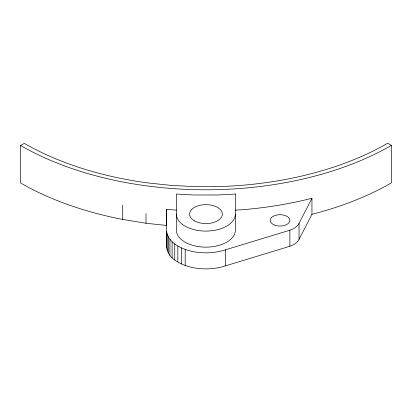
<?xml version="1.0" encoding="UTF-8"?>
<svg xmlns="http://www.w3.org/2000/svg" width="412" height="412" viewBox="0 0 412 412"><rect width="100%" height="100%" fill="white"/><g stroke="black" fill="none" stroke-linecap="round" stroke-linejoin="round"><path stroke-width="0.62" d="M311.941 198.26L311.941 214.317L299.04 239.372A19.663 11.356 0 0 1 289.873 246.268L225.549 265.838A39.331 22.706 0 0 1 186.219 265.838C181.069 264.077 176.094 261.553 172.098 257.799C164.306 251.253 166.855 240.289 166.618 231.436C168.019 241.205 177.665 246.87 186.219 249.785A39.331 22.706 0 0 0 225.549 249.785L289.873 230.21A19.663 11.356 0 0 0 299.04 223.319L311.941 198.26A262.197 151.379 0 0 1 242.271 209.734L235.381 210.105M176.388 210.11L166.556 209.409L166.556 225.462L146.013 223.252L122.714 219.436A262.197 151.379 0 0 1 20.6 182.985L20.6 145.518L24.308 143.376A256.944 148.346 0 0 0 147.213 182.84L170.547 185.349L194.181 186.605L217.912 186.595A256.944 148.346 0 0 0 387.687 143.242L391.4 145.385L391.4 182.851A262.197 151.379 0 0 1 311.941 214.317M166.556 209.409L166.618 247.494M299.04 223.319L299.04 239.372M289.873 230.21L289.873 246.268M225.549 249.785L225.549 265.838M185.194 249.43L185.194 265.488M181.347 247.864L181.347 263.922M177.845 246.041L177.845 262.099M174.75 243.992L174.75 260.049M172.098 241.746L172.098 257.799M169.935 239.331L169.935 255.383M168.287 236.782L168.287 252.839M167.174 234.14L167.174 250.192M146.013 213.679L146.013 223.252M122.714 205.063L122.714 219.436M391.4 145.385A262.197 151.379 0 0 1 20.6 145.518M235.381 214.065A29.499 17.031 0 0 1 192.492 229.237L188.547 227.841A29.499 17.031 0 0 1 176.388 214.065M235.381 194.047L218.159 194.974L193.939 194.984L176.388 194.052L176.388 230.117A29.499 17.031 0 0 0 188.547 243.899L192.492 245.294A29.499 17.031 0 0 0 235.381 230.117L235.381 194.047M274.51 225.07A9.831 5.675 0 0 0 289.847 220.801A9.831 5.675 0 0 0 275.767 215.27A9.831 5.675 0 0 0 274.51 225.07M194.366 220.796A16.387 9.461 0 0 0 221.785 216.552A16.387 9.461 0 0 0 201.715 204.965A16.387 9.461 0 0 0 194.366 220.796"/></g></svg>
